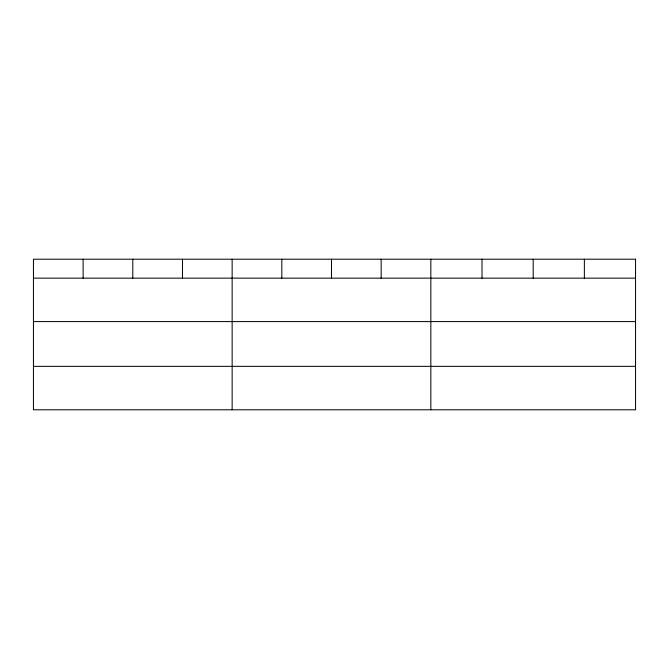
<?xml version="1.0" encoding="UTF-8"?>
<svg xmlns="http://www.w3.org/2000/svg" width="669" height="669" viewBox="0 0 669 669"><rect width="100%" height="100%" fill="white"/><g stroke="black" fill="none" stroke-linecap="round" stroke-linejoin="round"><path stroke-width="1" d="M33.45 278.145L635.55 278.145M33.45 321.588L635.55 321.588M33.45 366.353L635.55 366.353M584.371 259.204L584.371 278.145M533.193 259.204L533.193 278.145M482.014 259.204L482.014 278.145M430.836 259.204L430.836 409.796M381.163 259.204L381.163 278.145M331.49 259.204L331.49 278.145M281.816 259.204L281.816 278.145M232.143 259.204L232.143 409.796M182.47 259.204L182.47 278.145M132.797 259.204L132.797 278.145M83.123 259.204L83.123 278.145M635.55 259.204L33.45 259.204L33.45 409.796L635.55 409.796L635.55 259.204"/></g></svg>
